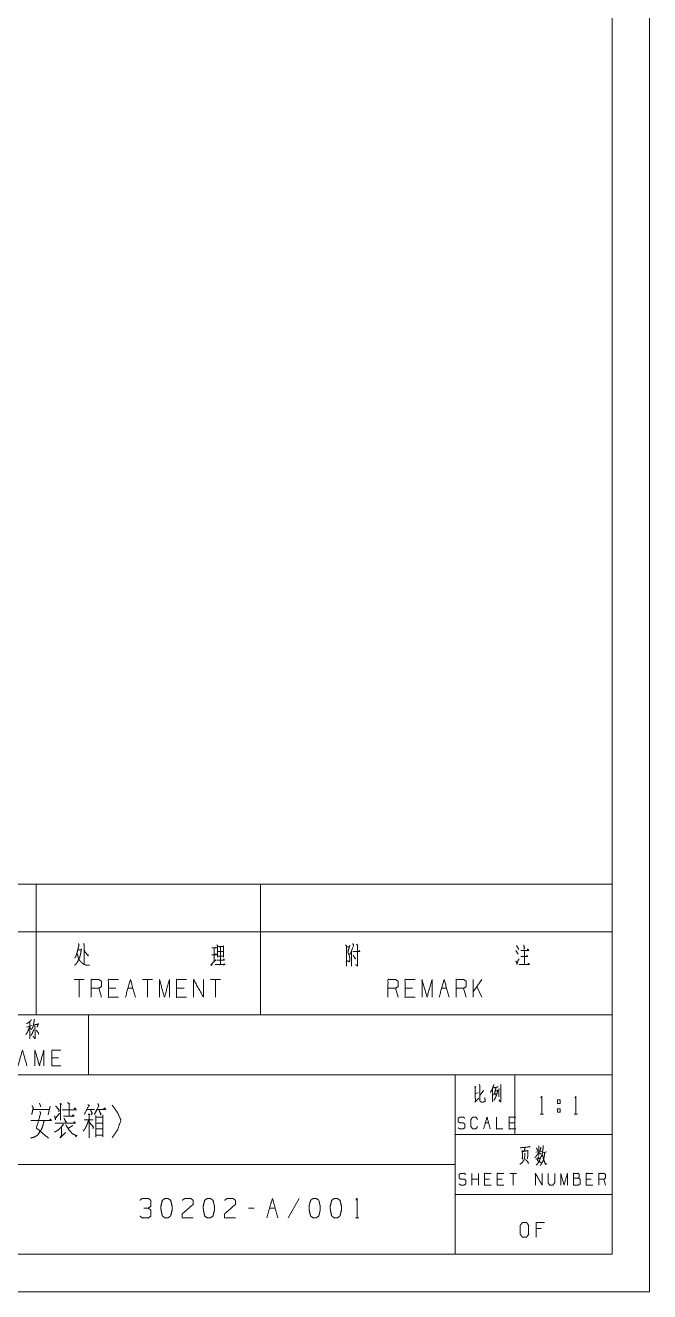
# Model space of a CAD drawing. Header units: millimetres. Extents: x 0 to 420, y 0 to 297.
# Drawn here: x 336.6 to 420, y 0 to 169.3 of the extents above; entities that cross this region are included whole.
import ezdxf

# ---------------------------------------------------------------- set-up
doc = ezdxf.new("R2010")
doc.units = ezdxf.units.MM
doc.layers.add('101', color=7, linetype='Continuous', true_color=0xffffff)

msp = doc.modelspace()

# ---------------------------------------------------------------- linework, layer by layer
at = {"layer": '101', "color": 133, "linetype": 'Continuous', "lineweight": 18}
for p, q in [((420, 0), (420, 297)), ((415, 5), (415, 292)), ((235, 37), (415, 37)), ((345, 37), (345, 29)), ((235, 29), (415, 29)), ((394, 29), (394, 5)), ((402, 29), (402, 21)), ((394, 21), (415, 21)), ((285, 17), (394, 17)), ((394, 13), (415, 13)), ((25, 5), (415, 5)), ((235, 5), (415, 5)), ((0, 0), (420, 0))]:
    msp.add_line(p, q, dxfattribs=at)
at = {"layer": '101', "color": 72, "linetype": 'Continuous', "lineweight": 18}
for p, q in [((313, 54.46), (338, 54.46)), ((338, 54.46), (368, 54.46)), ((338, 54.46), (338, 48.11)), ((368, 54.46), (415, 54.46)), ((368, 54.46), (368, 48.11)), ((415, 54.46), (415, 48.11)), ((313, 48.11), (338, 48.11)), ((338, 48.11), (338, 37)), ((338, 48.11), (368, 48.11)), ((368, 48.11), (368, 37)), ((368, 48.11), (415, 48.11)), ((415, 48.11), (415, 37)), ((361.81, 45.95), (361.81, 44.13)), ((379.52, 46.1), (379.87, 46.1)), ((380.84, 46.45), (381.02, 46.3)), ((402.21, 46.3), (402.51, 45.75)), ((343.6, 45.68), (344.03, 45.68)), ((362.25, 45.48), (363.03, 45.48)), ((380.17, 45.6), (380.17, 43.53)), ((402.12, 45.6), (402.42, 45.12)), ((344.45, 41.74), (343.11, 41.74)), ((343.78, 41.74), (343.78, 39.36)), ((353.56, 41.74), (352.21, 41.74)), ((352.88, 41.74), (352.88, 39.36)), ((362.66, 41.74), (361.32, 41.74)), ((361.99, 41.74), (361.99, 39.36)), ((396.41, 39.36), (396.41, 41.74)), ((397.58, 41.74), (396.41, 40.09)), ((397.58, 39.36), (396.91, 40.79)), ((346.73, 39.36), (346.39, 40.56)), ((348.67, 40.56), (347.66, 40.56)), ((350.27, 40.56), (350.94, 40.56)), ((357.77, 40.56), (356.76, 40.56)), ((386.37, 39.36), (386.04, 40.56)), ((388.31, 40.56), (387.31, 40.56)), ((392.19, 40.56), (392.87, 40.56)), ((395.48, 39.36), (395.14, 40.56)), ((313, 37), (338, 37)), ((336.72, 35.38), (337.43, 35.58)), ((338, 37), (368, 37)), ((368, 37), (415, 37)), ((341.01, 31.26), (340.12, 31.26)), ((396.78, 26.5), (397.1, 26.62)), ((337.57, 24.36), (339.74, 24.36)), ((338.46, 25.19), (338.63, 24.72)), ((339.88, 24.8), (339.6, 23.62)), ((344.88, 24.36), (345.8, 24.36)), ((405.37, 23.74), (405.8, 23.74)), ((407.69, 24.46), (407.69, 23.99)), ((407.69, 24.46), (408.02, 24.46)), ((409.93, 23.74), (410.35, 23.74)), ((342.93, 22.2), (342.35, 21.84)), ((398.04, 22.56), (398.48, 22.56)), ((401.88, 22.56), (401.21, 22.56)), ((345.99, 21.77), (346.91, 21.77)), ((404.78, 18.63), (405.57, 18.79)), ((405.68, 18.57), (406.23, 18.69)), ((396.24, 14.25), (396.24, 15.82)), ((397.13, 14.25), (397.13, 15.82)), ((402.22, 15.82), (401.33, 15.82)), ((401.78, 15.82), (401.78, 14.25)), ((397.13, 15.04), (396.24, 15.04)), ((398.6, 15.04), (397.94, 15.04)), ((400.3, 15.04), (399.63, 15.04)), ((412.18, 15.04), (411.51, 15.04)), ((414.1, 14.25), (413.88, 15.04)), ((373.16, 12.47), (371.67, 9.85)), ((367.13, 11.17), (366.39, 11.17)), ((369.21, 11.17), (369.96, 11.17)), ((380.67, 9.85), (381.13, 9.85)), ((405.52, 8.46), (404.84, 8.46))]:
    msp.add_line(p, q, dxfattribs=at)
for points, knots in [([(344.06, 45.85), (343.95, 45.12), (343.88, 44.9), (343.85, 44.73), (343.74, 44.55), (343.65, 44.35), (343.6, 44.2), (343.48, 44), (343.37, 43.85), (343.14, 43.63)], [0, 0, 0.296653, 0.392139, 0.46442, 0.547269, 0.635793, 0.700209, 0.795421, 0.869798, 1, 1]), ([(343.65, 46.55), (343.74, 46.33), (343.65, 46), (343.62, 45.83), (343.55, 45.6), (343.48, 45.35), (343.41, 45.12), (343.35, 44.93), (343.27, 44.77), (343.16, 44.6)], [0, 0, 0.116541, 0.278918, 0.364993, 0.478696, 0.603951, 0.71766, 0.817412, 0.901346, 1, 1]), ([(344.36, 46.53), (344.43, 46.35), (344.43, 43.83)], [0, 0, 0.06955, 1, 1]), ([(361.49, 45.98), (362.1, 45.98), (362.02, 46.08), (361.99, 45.95)], [0, 0, 0.704243, 0.847777, 1, 1]), ([(362.17, 46.38), (362.25, 46.22), (362.25, 44.73), (362.25, 44.85), (363.07, 44.85), (363.07, 44.73), (363.07, 46.22), (363.07, 46.13), (362.25, 46.13), (362.64, 46.13), (362.64, 43.73), (361.94, 43.73), (363.28, 43.73), (363.19, 43.78), (363.17, 43.83), (363.07, 43.67)], [0, 0, 0.016856, 0.162098, 0.174201, 0.252928, 0.265031, 0.410272, 0.419955, 0.498682, 0.536334, 0.76872, 0.837175, 0.967244, 0.977077, 0.982211, 1, 1]), ([(379.34, 46.38), (379.5, 46.22), (379.5, 43.53)], [0, 0, 0.074914, 1, 1]), ([(379.94, 46.33), (379.66, 45.37), (379.77, 45.2), (379.84, 45.02), (379.91, 44.68), (379.91, 44.25), (379.84, 44.1), (379.59, 44.23)], [0, 0, 0.379822, 0.458229, 0.530553, 0.667378, 0.830233, 0.893776, 1, 1]), ([(380.33, 46.53), (380.44, 46.3), (379.96, 45.08)], [0, 0, 0.159107, 1, 1]), ([(380.95, 46.35), (380.95, 43.53), (380.68, 43.75)], [0, 0, 0.890401, 1, 1]), ([(402.78, 45.62), (403.84, 45.62), (403.71, 45.83), (403.66, 45.65)], [0, 0, 0.717261, 0.876328, 1, 1]), ([(403.17, 46.35), (403.26, 45.87), (403.27, 45.98), (403.22, 45.75)], [0, 0, 0.592181, 0.716658, 1, 1]), ([(343.48, 45.2), (343.55, 45.02), (343.6, 44.83), (343.64, 44.65), (343.81, 44.3), (343.9, 44.2), (344.15, 43.95), (344.29, 43.83), (344.47, 43.73), (344.71, 43.65), (344.94, 43.65), (345.12, 43.63)], [0, 0, 0.075192, 0.15762, 0.228747, 0.384949, 0.438119, 0.578251, 0.653441, 0.734337, 0.837345, 0.928883, 1, 1]), ([(344.4, 45.65), (344.98, 44.85), (344.98, 45.08)], [0, 0, 0.814824, 1, 1]), ([(361.57, 43.85), (361.41, 43.6), (361.34, 43.67), (362.02, 44.38)], [0, 0, 0.214427, 0.289033, 1, 1]), ([(361.48, 45.05), (362.1, 45.05), (362.02, 45.2), (361.99, 45.08)], [0, 0, 0.676561, 0.857934, 1, 1]), ([(362.17, 44.3), (363.17, 44.3), (363.1, 44.48), (363.03, 44.33)], [0, 0, 0.739673, 0.878255, 1, 1]), ([(380.35, 45.48), (381.27, 45.48), (381.2, 45.62), (381.14, 45.5)], [0, 0, 0.752923, 0.888763, 1, 1]), ([(380.37, 45), (380.68, 44.48), (380.7, 44.58), (380.61, 44.6)], [0, 0, 0.760418, 0.886215, 1, 1]), ([(402.12, 44.23), (402.3, 43.73), (402.27, 43.95), (402.53, 44.48)], [0, 0, 0.39393, 0.563113, 1, 1]), ([(403.26, 45.6), (403.26, 43.75), (402.55, 43.75), (403.94, 43.75), (403.8, 43.9), (403.71, 43.75)], [0, 0, 0.426906, 0.590047, 0.912256, 0.959823, 1, 1]), ([(402.8, 44.8), (403.68, 44.8), (403.59, 44.95), (403.5, 44.83)], [0, 0, 0.729813, 0.873574, 1, 1]), ([(345.38, 39.36), (345.38, 41.74), (346.39, 41.74), (346.73, 41.51), (346.73, 40.79), (346.39, 40.56), (345.38, 40.56)], [0, 0, 0.400951, 0.571036, 0.639278, 0.761673, 0.829915, 1, 1]), ([(349, 39.36), (347.66, 39.36), (347.66, 41.74), (349, 41.74)], [0, 0, 0.26539, 0.73461, 1, 1]), ([(349.94, 39.36), (350.61, 41.74), (351.28, 39.36)], [0, 0, 0.499999, 1, 1]), ([(354.49, 39.36), (354.49, 41.74), (355.16, 39.36), (355.83, 41.74), (355.83, 39.36)], [0, 0, 0.245192, 0.500001, 0.754808, 1, 1]), ([(358.11, 39.36), (356.76, 39.36), (356.76, 41.74), (358.11, 41.74)], [0, 0, 0.26539, 0.73461, 1, 1]), ([(359.04, 39.36), (359.04, 41.74), (360.38, 39.36), (360.38, 41.74)], [0, 0, 0.317574, 0.682426, 1, 1]), ([(385.03, 39.36), (385.03, 41.74), (386.04, 41.74), (386.37, 41.51), (386.37, 40.79), (386.04, 40.56), (385.03, 40.56)], [0, 0, 0.400952, 0.571031, 0.639278, 0.761674, 0.829922, 1, 1]), ([(388.65, 39.36), (387.31, 39.36), (387.31, 41.74), (388.65, 41.74)], [0, 0, 0.26539, 0.73461, 1, 1]), ([(389.58, 39.36), (389.58, 41.74), (390.25, 39.36), (390.93, 41.74), (390.93, 39.36)], [0, 0, 0.245192, 0.499999, 0.754808, 1, 1]), ([(394.14, 39.36), (394.14, 41.74), (395.14, 41.74), (395.48, 41.51), (395.48, 40.79), (395.14, 40.56), (394.14, 40.56)], [0, 0, 0.400951, 0.571036, 0.639278, 0.761673, 0.829915, 1, 1]), ([(337.37, 36.35), (337.34, 36.26), (337.14, 36.09), (336.92, 35.93), (336.73, 35.84)], [0, 0, 0.111856, 0.433088, 0.752703, 1, 1]), ([(337.15, 36.02), (337.17, 34.28), (337.18, 33.79), (337.15, 33.88), (337.17, 34.08)], [0, 0, 0.691283, 0.883884, 0.921006, 1, 1]), ([(337.78, 36.44), (337.76, 36.33), (337.68, 35.87), (337.62, 35.56), (337.51, 35.18)], [0, 0, 0.086565, 0.451629, 0.696477, 1, 1]), ([(337.65, 35.64), (338.35, 35.8), (338.29, 35.82), (338.15, 35.34)], [0, 0, 0.557066, 0.608364, 1, 1]), ([(337.15, 35.47), (337.06, 35.18), (336.95, 34.94), (336.86, 34.69), (336.76, 34.56), (336.65, 34.39)], [0, 0, 0.251918, 0.474135, 0.691326, 0.826694, 1, 1]), ([(337.17, 35.31), (337.37, 35.14), (337.42, 35.05)], [0, 0, 0.729109, 1, 1]), ([(337.67, 35.03), (337.65, 34.92), (337.48, 34.52), (337.31, 34.25)], [0, 0, 0.129619, 0.632946, 1, 1]), ([(337.81, 35.49), (337.89, 35.38), (337.85, 35.4), (337.87, 34.23), (337.87, 33.94), (337.85, 33.79), (337.61, 34.14), (337.85, 33.83)], [0, 0, 0.051678, 0.066298, 0.513635, 0.623349, 0.682727, 0.848098, 1, 1]), ([(338.03, 34.96), (338.31, 34.61), (338.35, 34.43)], [0, 0, 0.711821, 1, 1]), ([(337.85, 30.2), (337.85, 32.3), (338.45, 30.2), (339.04, 32.3), (339.04, 30.2)], [0, 0, 0.245192, 0.5, 0.754808, 1, 1]), ([(341.3, 30.2), (340.12, 30.2), (340.12, 32.3), (341.3, 32.3)], [0, 0, 0.265389, 0.734611, 1, 1]), ([(396.62, 27.47), (396.76, 27.35), (396.68, 27.39), (396.71, 25.4), (396.62, 25.32), (397.17, 25.88)], [0, 0, 0.060255, 0.090729, 0.71461, 0.752496, 1, 1]), ([(397.22, 27.7), (397.34, 27.55), (397.29, 27.59), (397.29, 26.72), (397.29, 26.04), (397.29, 25.94), (397.31, 25.54), (397.35, 25.44), (397.41, 25.38), (397.54, 25.34), (397.8, 25.36), (397.99, 25.42), (398.01, 25.44), (397.98, 25.98)], [0, 0, 0.050887, 0.067371, 0.30486, 0.491459, 0.519732, 0.627242, 0.657953, 0.681265, 0.71898, 0.791172, 0.845841, 0.852765, 1, 1]), ([(399.18, 27.7), (399.16, 27.59), (398.99, 27.14), (398.84, 26.87), (398.72, 26.62)], [0, 0, 0.089072, 0.504979, 0.766001, 1, 1]), ([(399.02, 27.14), (399, 25.38), (398.99, 25.5), (398.99, 25.52), (399, 25.71)], [0, 0, 0.841012, 0.900786, 0.910681, 1, 1]), ([(399.43, 27.22), (399.44, 27.18), (399.37, 26.89), (399.3, 26.62), (399.22, 26.43), (399.16, 26.29)], [0, 0, 0.044891, 0.350478, 0.63559, 0.840224, 1, 1]), ([(399.19, 27.28), (399.22, 27.26), (399.25, 27.26), (399.76, 27.39), (399.72, 27.39), (399.65, 27.35)], [0, 0, 0.049781, 0.090425, 0.822292, 0.883256, 1, 1]), ([(400.07, 27.68), (400.13, 27.59), (400.1, 27.57), (400.12, 25.52), (400.12, 25.5), (400.1, 25.38), (400.07, 25.34), (399.84, 25.65), (400.07, 25.36), (400.1, 25.44)], [0, 0, 0.031372, 0.042462, 0.676473, 0.682877, 0.721567, 0.737252, 0.857566, 0.97283, 1, 1]), ([(399.85, 27.12), (399.88, 27.08), (399.85, 27.06), (399.85, 26.06), (399.84, 26.17), (399.85, 26.29)], [0, 0, 0.038712, 0.066084, 0.824707, 0.904517, 1, 1]), ([(397.29, 26.23), (397.72, 26.77), (397.79, 26.95)], [0, 0, 0.77398, 1, 1]), ([(399.43, 26.83), (399.72, 26.89), (399.69, 26.95), (399.66, 26.72), (399.6, 26.52), (399.57, 26.35), (399.52, 26.19), (399.44, 26.04), (399.37, 25.88), (399.3, 25.75), (399.22, 25.61), (399.16, 25.54)], [0, 0, 0.158182, 0.194476, 0.315843, 0.429568, 0.518472, 0.611327, 0.697145, 0.792857, 0.869066, 0.954883, 1, 1]), ([(399.28, 26.52), (399.41, 26.39), (399.44, 26.29)], [0, 0, 0.6273, 1, 1]), ([(405.44, 25.91), (405.59, 26.11), (405.59, 23.74)], [0, 0, 0.093487, 1, 1]), ([(407.69, 25.16), (407.69, 25.64), (408.02, 25.64), (408.02, 25.16), (407.69, 25.16)], [0, 0, 0.292916, 0.5, 0.792916, 1, 1]), ([(410, 25.91), (410.14, 26.11), (410.14, 23.74)], [0, 0, 0.093487, 1, 1]), ([(337.46, 24.91), (337.62, 24.6), (337.43, 23.69)], [0, 0, 0.277925, 1, 1]), ([(338.49, 24.09), (338.63, 23.89), (338.04, 21.88), (339.68, 20.51)], [0, 0, 0.05386, 0.521062, 1, 1]), ([(340.48, 23.5), (340.6, 22.99), (340.57, 23.14), (341.15, 23.85)], [0, 0, 0.326888, 0.426694, 1, 1]), ([(340.62, 24.84), (341.1, 24.25), (341.1, 24.36), (341.04, 24.05)], [0, 0, 0.633418, 0.732279, 1, 1]), ([(341.21, 25.19), (341.4, 25.03), (341.26, 25.15), (341.26, 22.91)], [0, 0, 0.093579, 0.161762, 1, 1]), ([(341.49, 24.29), (343.38, 24.29), (343.21, 24.56), (343.07, 24.4)], [0, 0, 0.780465, 0.913339, 1, 1]), ([(342.21, 25.27), (342.52, 25.11), (342.41, 25.15), (342.41, 23.46), (341.65, 23.46), (343.1, 23.46), (342.93, 23.66), (342.8, 23.42)], [0, 0, 0.070458, 0.094624, 0.441065, 0.594861, 0.891063, 0.943893, 1, 1]), ([(344.96, 23.73), (345.21, 23.66), (345.1, 23.73), (345.1, 20.54), (345.1, 22.99), (344.43, 22.99), (345.63, 22.99)], [0, 0, 0.033268, 0.050544, 0.454528, 0.76375, 0.848377, 1, 1]), ([(344.93, 25.03), (345.13, 24.8), (345.07, 24.95), (344.46, 23.69)], [0, 0, 0.163396, 0.252525, 1, 1]), ([(345.27, 24.36), (345.49, 23.81), (345.52, 23.89), (345.41, 23.66)], [0, 0, 0.632995, 0.721929, 1, 1]), ([(346.27, 25.15), (346.38, 24.84), (345.8, 23.69), (346.13, 24.36), (347.3, 24.36), (347.16, 24.56), (347.02, 24.44)], [0, 0, 0.084414, 0.408531, 0.597547, 0.892955, 0.953871, 1, 1]), ([(346.44, 24.25), (346.66, 23.69), (346.69, 23.81), (346.57, 23.62)], [0, 0, 0.631085, 0.759907, 1, 1]), ([(348.16, 24.95), (348.88, 23.93), (349.35, 22.95), (348.88, 21.61), (348.16, 20.58)], [0, 0, 0.249771, 0.467358, 0.750229, 1, 1]), ([(408.02, 24.46), (408.02, 23.99), (407.69, 23.99)], [0, 0, 0.585831, 1, 1]), ([(337.32, 22.87), (340.05, 22.87), (339.93, 23.1), (339.77, 22.87)], [0, 0, 0.832092, 0.911754, 1, 1]), ([(339.07, 22.79), (338.85, 22.04), (338.68, 21.61), (338.21, 20.94), (337.85, 20.7), (337.32, 20.54)], [0, 0, 0.25604, 0.408312, 0.677214, 0.818975, 1, 1]), ([(341.68, 22.4), (341.24, 21.88), (341.01, 21.65), (340.48, 21.33)], [0, 0, 0.419149, 0.619713, 1, 1]), ([(340.57, 22.51), (343.27, 22.51), (343.13, 22.71), (342.99, 22.55)], [0, 0, 0.856801, 0.933306, 1, 1]), ([(341.74, 23.18), (341.96, 22.71), (342.02, 22.79), (342.02, 22.55)], [0, 0, 0.610909, 0.7237, 1, 1]), ([(341.96, 22.32), (342.35, 21.69), (342.82, 21.14), (343.38, 20.86), (343.49, 20.9), (343.27, 20.7)], [0, 0, 0.295855, 0.586007, 0.834111, 0.881286, 1, 1]), ([(345.02, 22.91), (344.85, 22.43), (344.68, 22.04), (344.54, 21.77), (344.29, 21.45)], [0, 0, 0.305558, 0.566332, 0.754596, 1, 1]), ([(345.13, 22.63), (345.66, 22), (345.66, 22.08), (345.6, 21.8)], [0, 0, 0.695618, 0.762214, 1, 1]), ([(345.99, 23.54), (345.99, 20.66), (345.99, 20.94), (346.91, 20.94), (346.91, 20.7), (346.91, 23.62), (346.91, 23.34), (345.99, 23.34), (345.99, 22.51), (346.85, 22.51)], [0, 0, 0.284512, 0.311794, 0.402725, 0.426109, 0.714519, 0.741801, 0.832732, 0.914578, 1, 1]), ([(394.41, 21.91), (394.63, 21.76), (395.09, 21.76), (395.31, 21.93), (395.31, 22.39), (395.09, 22.56), (394.64, 22.56), (394.41, 22.71), (394.41, 23.19), (394.64, 23.34), (395.09, 23.34), (395.31, 23.19)], [0, 0, 0.068029, 0.184052, 0.254519, 0.372336, 0.442804, 0.555843, 0.62637, 0.748396, 0.818923, 0.931962, 1, 1]), ([(397, 22.08), (396.77, 21.76), (396.34, 21.76), (396.12, 22.08), (396.12, 23.02), (396.34, 23.34), (396.78, 23.34), (397.01, 23.02)], [0, 0, 0.114571, 0.243364, 0.357935, 0.638587, 0.753157, 0.885429, 1, 1]), ([(397.81, 21.76), (398.26, 23.34), (398.7, 21.76)], [0, 0, 0.499998, 1, 1]), ([(399.51, 23.34), (399.51, 21.76), (400.4, 21.76)], [0, 0, 0.638737, 1, 1]), ([(402.1, 21.76), (401.21, 21.76), (401.21, 23.34), (402.1, 23.34)], [0, 0, 0.265388, 0.734612, 1, 1]), ([(341.38, 22), (341.38, 20.86), (341.21, 20.58), (341.96, 21.29)], [0, 0, 0.457253, 0.586307, 1, 1]), ([(402.68, 19.23), (404.03, 19.37), (403.97, 19.39), (403.83, 19.37)], [0, 0, 0.865805, 0.905503, 1, 1]), ([(402.95, 18.9), (402.98, 18.73), (402.99, 18.3), (402.99, 17.72), (402.98, 17.8), (402.98, 17.95)], [0, 0, 0.119124, 0.427226, 0.837796, 0.897358, 1, 1]), ([(402.98, 18.73), (403.77, 18.86), (403.72, 18.9), (403.71, 18.55), (403.71, 18.17), (403.69, 17.95), (403.68, 17.76), (403.67, 17.84), (403.69, 18.03)], [0, 0, 0.351984, 0.378534, 0.533493, 0.697426, 0.797814, 0.880033, 0.917028, 1, 1]), ([(403.3, 19.29), (403.33, 19.17), (403.23, 18.77)], [0, 0, 0.238945, 1, 1]), ([(405.19, 18.65), (405.05, 18.42), (404.92, 18.21), (404.79, 18.05), (404.66, 17.9)], [0, 0, 0.287233, 0.555137, 0.786183, 1, 1]), ([(404.86, 19.21), (405, 18.98), (405.03, 18.84)], [0, 0, 0.640218, 1, 1]), ([(405.17, 19.48), (405.2, 19.33), (405.2, 18.19), (405.17, 18.34), (405.2, 18.46)], [0, 0, 0.094654, 0.823642, 0.918295, 1, 1]), ([(405.46, 19.33), (405.46, 19.23), (405.35, 18.75)], [0, 0, 0.174306, 1, 1]), ([(405.77, 19.52), (405.77, 19.39), (405.76, 19.17), (405.71, 18.88), (405.67, 18.57), (405.61, 18.32), (405.54, 18.09), (405.52, 18.03)], [0, 0, 0.081859, 0.232245, 0.425429, 0.632112, 0.800316, 0.957949, 1, 1]), ([(403.31, 18.53), (403.34, 18.4), (403.33, 18.36), (403.31, 18.07), (403.27, 17.82), (403.23, 17.68), (403.15, 17.53), (403.07, 17.39), (402.92, 17.22), (402.77, 17.1), (402.66, 17.04)], [0, 0, 0.073225, 0.098424, 0.26494, 0.409696, 0.496582, 0.589746, 0.686975, 0.813798, 0.923947, 1, 1]), ([(403.39, 17.68), (403.59, 17.49), (403.71, 17.37), (403.77, 17.28), (403.81, 17.12), (403.72, 17.32)], [0, 0, 0.292982, 0.473564, 0.580848, 0.762106, 1, 1]), ([(404.78, 17.72), (405.41, 17.86), (405.42, 18.05), (405.42, 17.97), (405.35, 17.72), (405.25, 17.45), (405.14, 17.24), (405.03, 17.12), (404.92, 16.99), (404.85, 16.93)], [0, 0, 0.304469, 0.392577, 0.431617, 0.55371, 0.68947, 0.798366, 0.878841, 0.95475, 1, 1]), ([(405.16, 18.07), (405, 17.49), (405.1, 17.45), (405.22, 17.41), (405.33, 17.35), (405.48, 17.26)], [0, 0, 0.529111, 0.626299, 0.735529, 0.852099, 1, 1]), ([(405.2, 18.61), (405.38, 18.48), (405.46, 18.38)], [0, 0, 0.613114, 1, 1]), ([(405.98, 18.57), (405.93, 18.21), (405.89, 17.97), (405.85, 17.76), (405.79, 17.57), (405.67, 17.32), (405.57, 17.14), (405.45, 16.97), (405.36, 16.89)], [0, 0, 0.194372, 0.332632, 0.448613, 0.555646, 0.70616, 0.822691, 0.933849, 1, 1]), ([(405.65, 18.3), (405.68, 18.26), (405.83, 17.68), (405.93, 17.41), (406.04, 17.12), (406.06, 17.06), (406.28, 17.08), (406.06, 17.1), (405.99, 17.22)], [0, 0, 0.026719, 0.341744, 0.493482, 0.655463, 0.691641, 0.807838, 0.924035, 1, 1]), ([(394.53, 14.4), (394.75, 14.25), (395.21, 14.25), (395.43, 14.41), (395.43, 14.88), (395.21, 15.04), (394.76, 15.04), (394.53, 15.19), (394.53, 15.67), (394.76, 15.82), (395.21, 15.82), (395.43, 15.67)], [0, 0, 0.068036, 0.184055, 0.25452, 0.372334, 0.442799, 0.555845, 0.626371, 0.748393, 0.818918, 0.931964, 1, 1]), ([(398.83, 14.25), (397.94, 14.25), (397.94, 15.82), (398.83, 15.82)], [0, 0, 0.265394, 0.734606, 1, 1]), ([(400.52, 14.25), (399.63, 14.25), (399.63, 15.82), (400.52, 15.82)], [0, 0, 0.265394, 0.734606, 1, 1]), ([(404.73, 14.25), (404.73, 15.82), (405.62, 14.25), (405.62, 15.82)], [0, 0, 0.317573, 0.682427, 1, 1]), ([(406.42, 15.82), (406.42, 14.56), (406.63, 14.25), (407.08, 14.25), (407.31, 14.56), (407.31, 15.82)], [0, 0, 0.337149, 0.438598, 0.557784, 0.662851, 1, 1]), ([(408.12, 14.25), (408.12, 15.82), (408.56, 14.25), (409.01, 15.82), (409.01, 14.25)], [0, 0, 0.245192, 0.5, 0.754808, 1, 1]), ([(409.82, 15.19), (409.82, 15.82), (410.48, 15.82), (410.59, 15.67), (410.59, 15.36), (410.48, 15.19), (409.82, 15.19), (409.82, 14.25), (410.47, 14.25), (410.7, 14.4), (410.7, 15.04), (410.48, 15.19)], [0, 0, 0.115916, 0.238849, 0.272472, 0.33043, 0.366587, 0.48952, 0.663395, 0.784172, 0.83349, 0.952457, 1, 1]), ([(412.4, 14.25), (411.51, 14.25), (411.51, 15.82), (412.4, 15.82)], [0, 0, 0.265394, 0.734606, 1, 1]), ([(413.21, 14.25), (413.21, 15.82), (413.88, 15.82), (414.1, 15.67), (414.1, 15.19), (413.88, 15.04), (413.21, 15.04)], [0, 0, 0.400946, 0.571033, 0.639276, 0.76167, 0.829914, 1, 1]), ([(352.98, 11.17), (353.35, 11.42), (353.35, 12.22), (352.98, 12.47), (352.22, 12.47), (351.85, 12.22)], [0, 0, 0.153874, 0.429854, 0.583729, 0.846126, 1, 1]), ([(355.62, 9.85), (355.99, 10.12), (356.18, 10.9), (356.18, 11.42), (355.99, 12.22), (355.62, 12.47), (355.25, 12.47), (354.88, 12.22), (354.68, 11.42), (354.7, 10.9), (354.88, 10.12), (355.25, 9.85), (355.62, 9.85)], [0, 0, 0.067525, 0.183971, 0.260584, 0.380944, 0.446141, 0.500306, 0.565504, 0.685864, 0.762529, 0.87831, 0.945835, 1, 1]), ([(357.53, 12.22), (357.88, 12.47), (358.64, 12.47), (359.01, 12.22), (359.01, 11.7), (357.51, 10.37), (357.53, 9.85), (359.01, 9.85)], [0, 0, 0.069692, 0.192977, 0.265273, 0.350227, 0.674741, 0.759753, 1, 1]), ([(361.27, 9.85), (361.65, 10.12), (361.84, 10.9), (361.84, 11.42), (361.65, 12.22), (361.27, 12.47), (360.9, 12.47), (360.53, 12.22), (360.34, 11.42), (360.36, 10.9), (360.53, 10.12), (360.9, 9.85), (361.27, 9.85)], [0, 0, 0.067525, 0.183969, 0.260581, 0.380939, 0.446136, 0.500306, 0.565503, 0.685861, 0.762526, 0.878305, 0.94583, 1, 1]), ([(363.19, 12.22), (363.54, 12.47), (364.3, 12.47), (364.67, 12.22), (364.67, 11.7), (363.17, 10.37), (363.19, 9.85), (364.67, 9.85)], [0, 0, 0.069692, 0.192977, 0.265273, 0.350227, 0.674741, 0.759753, 1, 1]), ([(375.42, 9.85), (375.79, 10.12), (375.98, 10.9), (375.98, 11.42), (375.79, 12.22), (375.42, 12.47), (375.05, 12.47), (374.68, 12.22), (374.48, 11.42), (374.5, 10.9), (374.68, 10.12), (375.05, 9.85), (375.42, 9.85)], [0, 0, 0.067525, 0.183971, 0.260584, 0.380944, 0.446141, 0.500306, 0.565504, 0.685864, 0.762529, 0.87831, 0.945835, 1, 1]), ([(378.25, 9.85), (378.62, 10.12), (378.81, 10.9), (378.81, 11.42), (378.62, 12.22), (378.25, 12.47), (377.88, 12.47), (377.51, 12.22), (377.31, 11.42), (377.33, 10.9), (377.51, 10.12), (377.88, 9.85), (378.25, 9.85)], [0, 0, 0.067525, 0.183971, 0.260584, 0.380944, 0.446141, 0.500306, 0.565504, 0.685864, 0.762529, 0.87831, 0.945835, 1, 1]), ([(380.74, 12.25), (380.9, 12.47), (380.9, 9.85)], [0, 0, 0.093489, 1, 1]), ([(351.87, 10.1), (352.22, 9.85), (352.98, 9.85), (353.35, 10.1), (353.35, 10.9), (352.98, 11.17), (352.42, 11.17)], [0, 0, 0.12412, 0.343687, 0.472445, 0.703378, 0.836732, 1, 1]), ([(402.99, 7.28), (403.55, 7.28), (403.83, 7.68), (403.83, 8.86), (403.55, 9.25), (402.99, 9.25), (402.7, 8.86), (402.7, 7.68), (402.99, 7.28)], [0, 0, 0.102683, 0.191619, 0.409477, 0.498413, 0.601096, 0.691619, 0.909477, 1, 1]), ([(404.84, 7.28), (404.84, 9.25), (405.95, 9.25)], [0, 0, 0.638735, 1, 1])]:
    msp.add_open_spline(points, degree=1, knots=knots, dxfattribs=at)
for points in [[(391.86, 39.36), (392.53, 41.74), (393.2, 39.36)], [(335.59, 30.2), (336.18, 32.3), (336.78, 30.2)], [(368.84, 9.85), (369.58, 12.47), (370.33, 9.85)]]:
    msp.add_open_spline(points, degree=1, dxfattribs=at)

doc.saveas('drawing.dxf')
